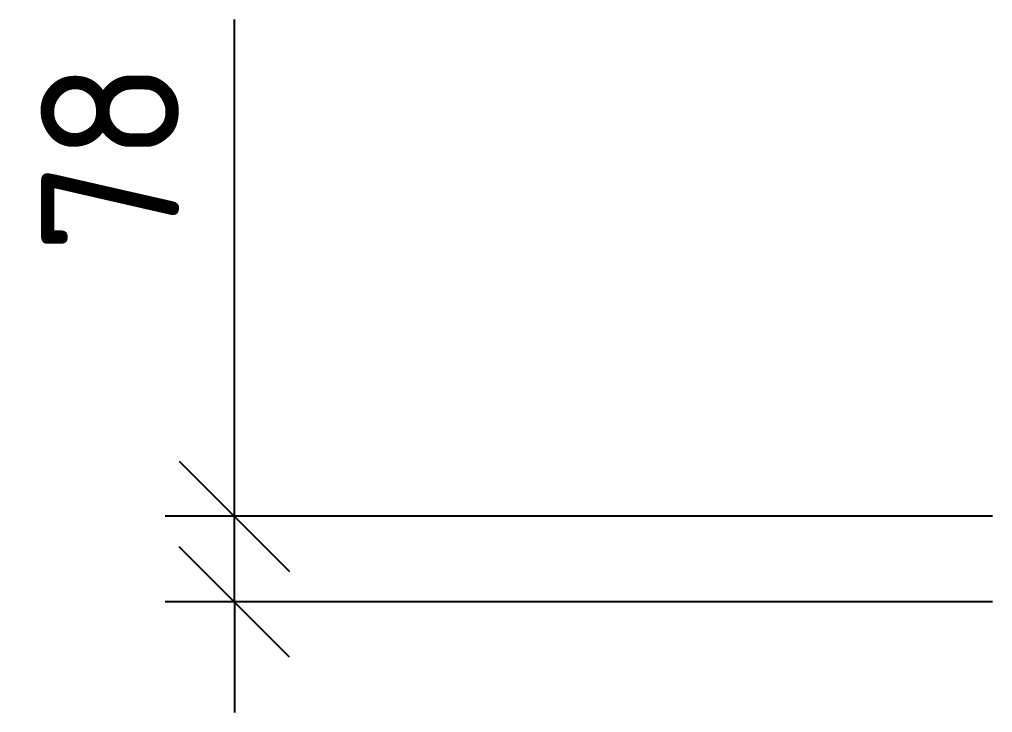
# Model space of a CAD drawing. Header units: metres. Extents: x -18 to 14983, y 1157 to 3877.
# Drawn here: x -17.62 to 0, y 3811.72 to 3824.26 of the extents above; entities that cross this region are included whole.
import ezdxf

# ---------------------------------------------------------------- set-up
doc = ezdxf.new("R2010")
doc.units = ezdxf.units.M
doc.styles.add('GOST', font='GOST_Common.ttf')
doc.dimstyles.new('М 1 к 50', dxfattribs={"dimtxt": 2.5, "dimasz": 2, "dimexe": 1.25, "dimexo": 0, "dimgap": 1, "dimtad": 1, "dimdec": 0, "dimlfac": 50, "dimzin": 0, "dimdsep": 46, "dimtxsty": 'GOST', "dimblk": 'OBLIQUE', "dimcen": 0, "dimclrd": 256, "dimclre": 256, "dimclrt": 256, "dimazin": 2, "dimtfac": 1, "dimtdec": 0, "dimtmove": 0, "dimatfit": 3, "dimldrblk": 'NONE', "dimfxl": 1.25, "dimtolj": 1, "dimtzin": 0, "dimlwd": -1, "dimlwe": -1, "dimarcsym": 2})

# ---------------------------------------------------------------- blocks, each defined once
blk = doc.blocks.new('_Oblique')
at = {"color": 0, "linetype": 'ByBlock', "lineweight": -2}
blk.add_line((-0.5, -0.5), (0.5, 0.5), dxfattribs=at)
blk = doc.blocks.new('*D446')
at = {"transparency": 16777216}
for p, q in [((-13.726, 3815.274), (-13.726, 3824.263)), ((0, 3815.274), (-14.976, 3815.274)), ((-13.726, 3813.724), (-13.726, 3815.274)), ((0, 3813.724), (-14.976, 3813.724)), ((-13.726, 3813.724), (-13.726, 3811.724))]:
    blk.add_line(p, q, dxfattribs=at)
at = {"layer": 'Defpoints', "color": 0, "lineweight": 35, "transparency": 16777216}
for p in [(-13.726, 3815.274), (0, 3815.274), (0, 3813.724)]:
    blk.add_point(p, dxfattribs=at)
at = {"transparency": 16777216, "xscale": 2, "yscale": 2, "zscale": 2}
for p, rotation in [((-13.726, 3815.274), 270), ((-13.726, 3813.724), 90)]:
    blk.add_blockref('_Oblique', p, dxfattribs=dict(at, rotation=rotation))
at = {"transparency": 16777216, "insert": (-15.976, 3821.769), "char_height": 2.5, "attachment_point": 5, "rotation": 90, "style": 'GOST'}
blk.add_mtext('\\A1;78', dxfattribs=at)
blk = doc.blocks.new('_None')

msp = doc.modelspace()

# ---------------------------------------------------------------- dimensions: what is measured, and where the dimension line sits
dim = msp.add_linear_dim(base=(-13.7256563818, 3815.2741879945), p1=(0, 3813.7241879945), p2=(0, 3815.2741879945), angle=90, dimstyle='М 1 к 50')
dim.commit()
dim.dimension.update_dxf_attribs({"geometry": '*D446', "text_midpoint": (-15.9756563818, 3821.7685061763)})

doc.saveas('drawing.dxf')
